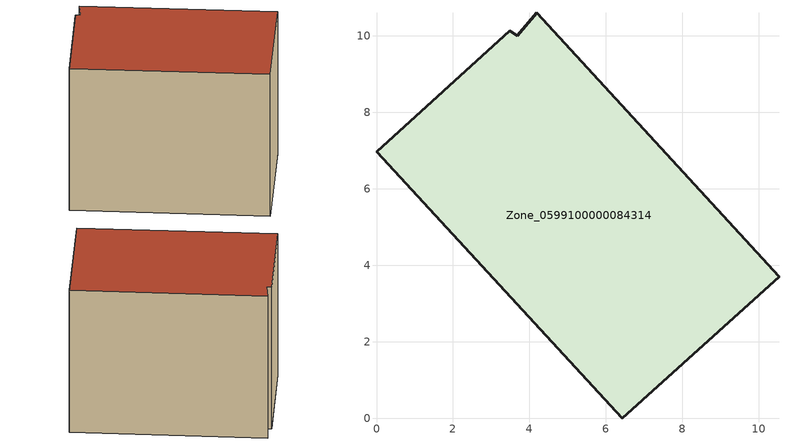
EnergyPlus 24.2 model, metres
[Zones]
Zone_0599100000084314
 floor ground (C_G): 3.68,10.01 4.19,10.61 10.53,3.71 6.43,0 0,6.97 3.49,10.13 z0
 wall outside (C_F): 6.43,0 10.53,3.71 4.19,10.61 3.68,10.01 3.49,10.13 0,6.97 6.43,0 z0:7.9
 roof outside (C_R): 4.19,10.61 3.68,10.01 3.49,10.13 0,6.97 6.43,0 10.53,3.71 z7.9
[BUILDING]
Pand.0599100000084314: North Axis=0; Terrain=City; Loads Convergence Tolerance Value=0.04; Temperature Convergence Tolerance Value=0.4; Solar Distribution=FullExterior; Maximum Number of Warmup Days=25; Minimum Number of Warmup Days=1
[Site:Location]
Rotterdam.The.Hague.AP_ZH_NLD Design_Conditions: Latitude=51.96; Longitude=4.45; Time Zone=1; Elevation=-4.5
[SITE:GROUNDTEMPERATURE:BUILDINGSURFACE]
18, 18, 18, 18, 18, 18, 18, 18, 18, 18, 18, 18
[MATERIAL] Thermal Absorptance=0.9; Solar Absorptance=0.7; Visible Absorptance=0.7
Name | Roughness | Thickness | Conductivity | Density | Specific Heat
G.TI.1946 | MediumSmooth | 0.15 | 1 | 540 | 1210
F.TI.1946 | Rough | 0.3 | 0.857143 | 1920 | 840
R.TI.1946 | MediumRough | 0.2 | 0.1 | 1500 | 1000
[CONSTRUCTION]
C_G: G.TI.1946
C_F: F.TI.1946
C_R: R.TI.1946
[ZONE]
Zone_0599100000084314: Type=1; Multiplier=1; Ceiling Height=Autocalculate; Volume=Autocalculate; Floor Area=autocalculate; Part of Total Floor Area=Yes
[ZONEINFILTRATION:DESIGNFLOWRATE]
Infil_Zone_0599100000084314: Zone or ZoneList or Space or SpaceList=Zone_0599100000084314; Schedule=AlwaysOn; Design Flow Rate Calculation Method=Flow/Area; Flow Rate per Floor Area=0.003; Constant Term Coefficient=1; Temperature Term Coefficient=0; Velocity Term Coefficient=0; Velocity Squared Term Coefficient=0
[HVACTEMPLATE:ZONE:IDEALLOADSAIRSYSTEM]
Zone_0599100000084314: Maximum Heating Supply Air Temperature=50; Minimum Cooling Supply Air Temperature=13; Maximum Heating Supply Air Humidity Ratio=0.0156; Minimum Cooling Supply Air Humidity Ratio=0.0077; Heating Limit=NoLimit; Cooling Limit=NoLimit; Dehumidification Control Type=ConstantSensibleHeatRatio; Cooling Sensible Heat Ratio=0.7; Dehumidification Setpoint=60; Humidification Control Type=None; Humidification Setpoint=30; Outdoor Air Method=None; Outdoor Air Flow Rate per Person=0.00944; Outdoor Air Flow Rate per Zone Floor Area=0; Outdoor Air Flow Rate per Zone=0; Demand Controlled Ventilation Type=None; Outdoor Air Economizer Type=NoEconomizer; Heat Recovery Type=None; Sensible Heat Recovery Effectiveness=0.7; Latent Heat Recovery Effectiveness=0.65
[ZONECONTROL:THERMOSTAT]
ThermostatControl_Zone_0599100000084314: Zone or ZoneList=Zone_0599100000084314; Control Type Schedule=DualSetpointControlType; Control 1=Thermostat_Zone_0599100000084314; Temperature Difference Between Cutout And Setpoint=0
[THERMOSTATSETPOINT:DUALSETPOINT]
Thermostat_Zone_0599100000084314: Heating Setpoint Temperature Schedule=HeatingSetpoint_Zone_0599100000084314; Cooling Setpoint Temperature Schedule=CoolingSetpoint_Zone_0599100000084314
[SCHEDULE:COMPACT]
HeatingSetpoint_Zone_0599100000084314: Through: 12/31, For: AllDays, Until: 24:00, 21
CoolingSetpoint_Zone_0599100000084314: Through: 12/31, For: AllDays, Until: 24:00, 24
DualSetpointControlType: Through: 12/31, For: AllDays, Until: 24:00, 4
AlwaysOn: Through: 12/31, For: AllDays, Until: 24:00, 1
